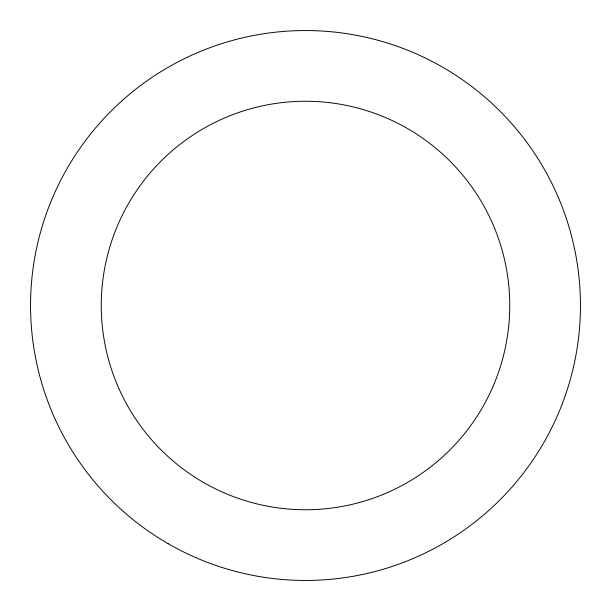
<?xml version="1.0" encoding="UTF-8"?>
<svg xmlns="http://www.w3.org/2000/svg" width="611" height="611" viewBox="0 0 611 611"><rect width="100%" height="100%" fill="white"/><g stroke="black" fill="none" stroke-linecap="round" stroke-linejoin="round"><path stroke-width="0.92" d="M168.025 543.614A274.95 274.95 0 0 0 580.45 305.5A274.95 274.95 0 0 0 168.025 67.386A274.95 274.95 0 0 0 168.025 543.614M203.379 482.385A204.25 204.25 0 0 0 509.75 305.5A204.25 204.25 0 0 0 203.379 128.615A204.25 204.25 0 0 0 203.379 482.385"/></g></svg>
